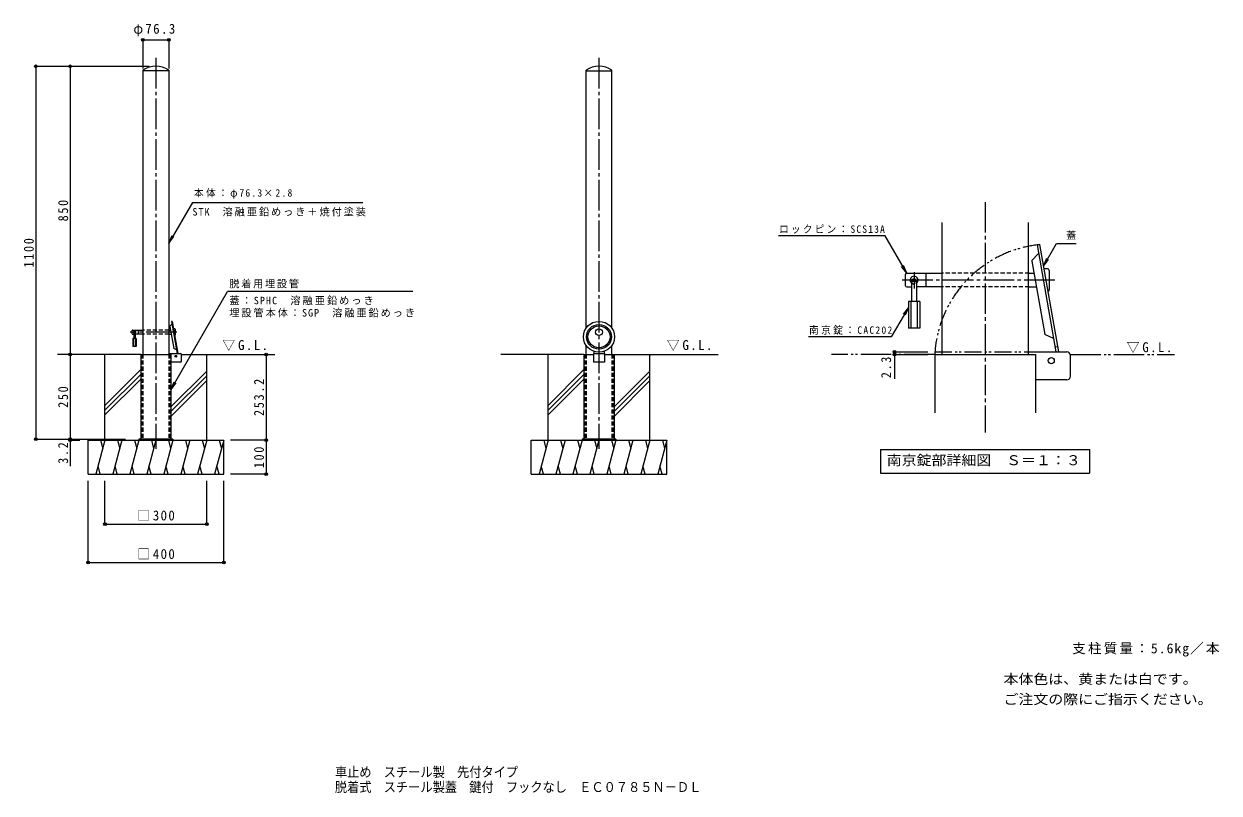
# Model space of a CAD drawing. Units: millimetres at full size, sheet at 1:10, with parts at other scales. Extents: x -1695 to 1828, y -1371 to 899.
import ezdxf
from ezdxf.enums import TextEntityAlignment as Align

# ---------------------------------------------------------------- set-up
doc = ezdxf.new("R2010")
doc.units = ezdxf.units.MM
doc.header["$LTSCALE"] = 10
doc.header["$PDMODE"] = 32
doc.header["$PDSIZE"] = 8
for name, pattern in [('CHAIN1', [8, 5, -1, 1, -1]), ('CHAIN2', [12, 9, -1, 1, -1]), ('DASHED1', [1.8, 1.2, -0.6]), ('DOUBLE_CHAIN1', [8.8, 5, -1, 0.6, -0.6, 0.6, -1]), ('DOUBLE_CHAIN2', [12.8, 9, -1, 0.6, -0.6, 0.6, -1])]:
    doc.linetypes.add(name, pattern=pattern)
for name, color, linetype, lineweight in [('3-0', 7, 'CHAIN2', 9), ('3-1', 4, 'Continuous', 9), ('3-2', 3, 'Continuous', 9), ('3-3', 4, 'Continuous', 9), ('3-4', 7, 'Continuous', 9), ('3-5', 7, 'Continuous', 9), ('3-6', 6, 'DOUBLE_CHAIN2', 5), ('C-0', 7, 'CHAIN2', 9), ('C-1', 2, 'Continuous', 9), ('C-2', 3, 'Continuous', 9), ('C-3', 4, 'Continuous', 9), ('C-4', 7, 'Continuous', 9), ('C-5', 7, 'Continuous', 9), ('C-6', 6, 'Continuous', 5)]:
    doc.layers.add(name, color=color, linetype=linetype, lineweight=lineweight)
doc.layers.add('F-5_F-5ﾚｲﾔ', color=2, linetype='Continuous')
doc.styles.add('ＭＳ ゴシック', font='')
doc.styles.get('ＭＳ ゴシック').set_extended_font_data('MS Gothic')

msp = doc.modelspace()

# ---------------------------------------------------------------- linework, layer by layer
at = {"layer": '3-0'}
msp.add_line((1138.35, 373.01), (1138.35, -306.67), dxfattribs=at)
at = {"layer": '3-1'}
for p, q in [((1299.17, 247.77), (1291.62, 246.44)), ((1299.17, 247.77), (1355, -68.86)), ((1296.14, 220.83), (1275.99, 200.69)), ((1291.62, 246.44), (1347.22, -68.86)), ((1340.36, -29.95), (1314.54, -17.91)), ((1352.42, -54.23), (1344.87, -55.56))]:
    msp.add_line(p, q, dxfattribs=at)
at = {"layer": '3-1', "linetype": 'DOUBLE_CHAIN1'}
for p, q in [((989.8, -68.86), (1310.64, -68.86)), ((989.8, -68.86), (989.8, -76.52)), ((989.8, -76.52), (1286.9, -76.52))]:
    msp.add_line(p, q, dxfattribs=at)
at = {"layer": '3-1', "color": 2}
for p, q in [((1265.52, -68.86), (1379.18, -68.86)), ((989.8, -76.52), (989.8, -249.1)), ((989.8, -76.52), (1286.9, -76.52)), ((1286.9, -76.52), (1286.9, -249.1)), ((1389.85, -140.95), (1389.85, -78.86)), ((1379.27, -151.52), (1286.9, -151.52))]:
    msp.add_line(p, q, dxfattribs=at)
at = {"layer": '3-1'}
msp.add_lwpolyline([(1275.99, 200.69), (1276.27, 199.12), (1314.54, -17.91)], dxfattribs=at)
msp.add_circle((1333.18, -94.86), 9, dxfattribs=at)
at = {"layer": '3-1', "linetype": 'DOUBLE_CHAIN1'}
msp.add_arc((1333.18, -94.86), 343.82, 95.66313, 176.94379, dxfattribs=at)
at = {"layer": '3-1', "color": 2}
for centre, start, end in [((1379.1, -79.52), 0.47024, 89.52976), ((1379.18, -140.86), 270.47024, 359.52976)]:
    msp.add_arc(centre, 10.67, start, end, dxfattribs=at)
at = {"layer": '3-2'}
for p, q in [((1011.18, 313.16), (1011.18, -76.52)), ((1265.52, 313.16), (1265.52, -76.52))]:
    msp.add_line(p, q, dxfattribs=at)
at = {"layer": '3-3', "color": 7, "linetype": 'CHAIN2'}
msp.add_line((1343.89, 142.77), (887.23, 142.77), dxfattribs=at)
at = {"layer": '3-3'}
for p, q in [((903.89, 126.11), (903.89, 159.44)), ((907.23, 162.77), (1011.18, 162.77)), ((963.89, 162.77), (963.89, 122.77)), ((1265.52, 162.77), (1282.68, 162.77)), ((1322.23, 176.11), (1311.81, 176.11)), ((1327.23, 171.11), (1327.23, 114.44)), ((907.23, 122.77), (921.39, 122.77)), ((1011.18, 122.77), (936.39, 122.77)), ((1265.52, 122.77), (1289.73, 122.77))]:
    msp.add_line(p, q, dxfattribs=at)
at = {"layer": '3-3', "color": 6, "linetype": 'CHAIN1', "lineweight": 5}
for p, q in [((928.89, 166.4), (928.89, 117.68)), ((938.49, 138.61), (919.01, 138.61))]:
    msp.add_line(p, q, dxfattribs=at)
at = {"layer": '3-3', "linetype": 'DASHED1'}
for p, q in [((1268.03, 162.77), (1011.18, 162.77)), ((1268.03, 122.77), (1011.18, 122.77))]:
    msp.add_line(p, q, dxfattribs=at)
at = {"layer": '3-3', "color": 6, "lineweight": 5}
for p, q in [((921.39, 138.61), (921.39, 79.44)), ((936.39, 138.61), (936.39, 79.44)), ((912.23, 79.44), (912.23, 1.11)), ((945.56, 79.44), (912.23, 79.44)), ((919.73, 79.44), (919.73, 1.11)), ((938.06, 79.44), (938.06, 1.11)), ((945.56, 79.44), (945.56, 1.11)), ((945.56, 1.11), (912.23, 1.11))]:
    msp.add_line(p, q, dxfattribs=at)
at = {"layer": '3-3'}
for centre, radius, start, end in [((907.23, 159.44), 3.33, 90, 180), ((928.89, 142.77), 11.67, 310.00481, 229.99519), ((1322.23, 171.11), 5, 0, 90), ((907.23, 126.11), 3.33, 180, 270), ((1322.23, 114.44), 5, 285.12176, 0)]:
    msp.add_arc(centre, radius, start, end, dxfattribs=at)
at = {"layer": '3-3', "color": 6, "lineweight": 5}
msp.add_arc((928.89, 138.61), 7.5, 0, 180, dxfattribs=at)
at = {"layer": '3-3', "color": 6, "linetype": 'DASHED1', "lineweight": 5}
msp.add_arc((928.89, 138.61), 7.5, 180, 0, dxfattribs=at)
at = {"layer": '3-4'}
for p, q in [((868.55, -68.86), (969.8, -68.86)), ((871.55, -68.86), (871.55, -148.59)), ((868.55, -76.53), (969.85, -76.53))]:
    msp.add_line(p, q, dxfattribs=at)
for p in [(871.55, -68.86), (871.55, -76.53)]:
    msp.add_point(p, dxfattribs=at)
at = {"layer": '3-5'}
for p, q in [((843.45, 273.23), (529.08, 273.23)), ((907.23, 162.77), (843.45, 273.23)), ((1310.38, 184.2), (1348.78, 250.72)), ((1348.78, 250.72), (1407.15, 250.72)), ((907.23, 162.77), (892.01, 182.61)), ((907.23, 162.77), (897.66, 185.87)), ((1310.38, 184.2), (1319.95, 207.3)), ((1310.38, 184.2), (1325.6, 204.04)), ((912.23, 62.39), (861.67, -25.08)), ((912.23, 62.39), (897.01, 42.56)), ((912.23, 62.39), (902.66, 39.29)), ((861.67, -25.08), (618.07, -25.08)), ((830.35, -357.02), (1446.35, -357.02)), ((830.35, -357.02), (830.35, -427.02)), ((1446.35, -357.02), (1446.35, -427.02)), ((830.35, -427.02), (1446.35, -427.02))]:
    msp.add_line(p, q, dxfattribs=at)
at = {"layer": '3-6'}
for p, q in [((989.8, -76.52), (685.11, -76.52)), ((1389.59, -76.52), (1696.87, -76.52))]:
    msp.add_line(p, q, dxfattribs=at)
at = {"layer": 'C-0'}
for p, q in [((-1306.34, 798.48), (-1306.34, -354.72)), ((0, 798.48), (0, -354.72)), ((-1244.68, -10.73), (-1381.68, -10.73))]:
    msp.add_line(p, q, dxfattribs=at)
at = {"layer": 'C-1', "color": 4}
for p, q in [((-1259.01, 12.68), (-1265.05, 6.64)), ((-1258.1, 20.77), (-1260.36, 20.37)), ((-1260.36, 20.37), (-1243.72, -74.02)), ((-1258.1, 20.77), (-1241.38, -74.02)), ((-1245.74, -62.55), (-1253.49, -58.94)), ((-1242.12, -69.84), (-1244.39, -70.24)), ((-15, -67.29), (-15, -74.02)), ((15, -67.29), (15, -74.02))]:
    msp.add_line(p, q, dxfattribs=at)
at = {"layer": 'C-1'}
for p, q in [((-1350.91, -76.52), (-1261.78, -76.52)), ((-1350.91, -76.52), (-1350.91, -326.52)), ((-1268.19, -74.02), (-1234.09, -74.02)), ((-1261.78, -76.52), (-1261.78, -326.52)), ((-1234.07, -99.02), (-1261.78, -99.02)), ((-1230.89, -95.85), (-1230.89, -77.22)), ((-44.56, -76.52), (-44.56, -326.52)), ((-44.56, -76.52), (-16.3, -76.52)), ((-16.3, -74.02), (-16.3, -99.02)), ((16.3, -99.02), (-16.3, -99.02)), ((16.3, -76.52), (44.56, -76.52)), ((44.56, -76.52), (44.56, -326.52)), ((-1318.34, -326.52), (-1318.34, -329.72)), ((-1294.34, -326.52), (-1294.34, -329.72)), ((-1256.34, -326.52), (-1256.34, -329.72)), ((-12, -326.52), (-12, -329.72)), ((12, -326.52), (12, -329.72)), ((50, -326.52), (50, -329.72))]:
    msp.add_line(p, q, dxfattribs=at)
at = {"layer": 'C-1', "linetype": 'DASHED1'}
for p, q in [((-1346.89, -76.52), (-1346.89, -326.52)), ((-1265.79, -76.52), (-1265.79, -326.52)), ((-40.55, -76.52), (-40.55, -326.52)), ((40.55, -76.52), (40.55, -326.52))]:
    msp.add_line(p, q, dxfattribs=at)
at = {"layer": 'C-1', "color": 4}
msp.add_lwpolyline([(-1265.05, 6.64), (-1264.97, 6.17), (-1253.49, -58.94)], dxfattribs=at)
at = {"layer": 'C-1'}
for points in [[(-16.3, -74.02), (16.3, -74.02), (16.3, -99.02)], [(-1256.34, -326.52), (-1356.34, -326.52), (-1356.34, -329.72)], [(50, -326.52), (-50, -326.52), (-50, -329.72)]]:
    msp.add_lwpolyline(points, dxfattribs=at)
at = {"layer": 'C-1', "color": 4}
for centre, radius in [((0, -10.73), 10), ((-1247.89, -82.02), 2.7)]:
    msp.add_circle(centre, radius, dxfattribs=at)
at = {"layer": 'C-1'}
for centre, start, end in [((-1234.09, -77.22), 0, 90), ((-1234.09, -95.82), 270.47024, 359.52976)]:
    msp.add_arc(centre, 3.2, start, end, dxfattribs=at)
at = {"layer": 'C-1', "color": 4}
for major_axis in [(46, 0), (37, 0), (32.82, 0)]:
    msp.add_ellipse((0, -24.5), major_axis=major_axis, ratio=0.984, dxfattribs=at)
at = {"layer": 'C-2'}
for p, q in [((-1344.49, 761.82), (-1344.49, -76.52)), ((-1268.19, 760.48), (-1344.49, 760.48)), ((-1268.19, 761.82), (-1268.19, -76.52)), ((-38.15, 0.79), (-38.15, 761.82)), ((-38.15, 760.48), (38.15, 760.48)), ((38.15, 0.79), (38.15, 761.82)), ((-38.15, -76.52), (-38.15, -49.79)), ((38.15, -76.52), (38.15, -49.79))]:
    msp.add_line(p, q, dxfattribs=at)
at = {"layer": 'C-2', "linetype": 'DASHED1'}
for p, q in [((-1344.49, -76.52), (-1344.49, -326.52)), ((-1268.19, -76.52), (-1268.19, -326.52)), ((-38.15, -76.52), (-38.15, -326.52)), ((38.15, -76.52), (38.15, -326.52))]:
    msp.add_line(p, q, dxfattribs=at)
at = {"layer": 'C-2'}
for centre in [(-1306.34, 705.23), (0, 705.23)]:
    msp.add_arc(centre, 68.24, 56.01092, 123.98908, dxfattribs=at)
at = {"layer": 'C-3'}
for p, q in [((-1376.68, -15.73), (-1376.68, -5.73)), ((-1375.68, -4.73), (-1344.49, -4.73)), ((-1375.68, -16.73), (-1371.43, -16.73)), ((-1344.49, -16.73), (-1366.93, -16.73)), ((-1358.68, -4.73), (-1358.68, -16.73)), ((-1268.19, -4.73), (-1263.04, -4.73)), ((-1268.19, -16.73), (-1260.93, -16.73)), ((-1251.18, -0.73), (-1254.31, -0.73)), ((-1249.68, -2.23), (-1249.68, -19.23))]:
    msp.add_line(p, q, dxfattribs=at)
at = {"layer": 'C-3', "color": 6, "lineweight": 5}
for p, q in [((-1374.18, -29.73), (-1374.18, -53.23)), ((-1364.18, -29.73), (-1374.18, -29.73)), ((-1371.93, -29.73), (-1371.93, -53.23)), ((-1371.43, -11.98), (-1371.43, -29.73)), ((-1366.93, -11.98), (-1366.93, -29.73)), ((-1366.43, -29.73), (-1366.43, -53.23)), ((-1364.18, -29.73), (-1364.18, -53.23)), ((-1364.18, -53.23), (-1374.18, -53.23))]:
    msp.add_line(p, q, dxfattribs=at)
at = {"layer": 'C-3', "color": 6, "linetype": 'CHAIN1', "lineweight": 5}
for p, q in [((-1366.3, -11.98), (-1372.15, -11.98)), ((-1369.18, -3.65), (-1369.18, -18.26))]:
    msp.add_line(p, q, dxfattribs=at)
at = {"layer": 'C-3', "linetype": 'DASHED1'}
for p, q in [((-1267.44, -4.73), (-1344.49, -4.73)), ((-1267.44, -16.73), (-1344.49, -16.73))]:
    msp.add_line(p, q, dxfattribs=at)
at = {"layer": 'C-3'}
for centre, radius, start, end in [((-1375.68, -5.73), 1, 90, 180), ((-1375.68, -15.73), 1, 180, 270), ((-1369.18, -10.73), 3.5, 310.00481, 229.99519), ((-1251.18, -2.23), 1.5, 0, 90), ((-1251.18, -19.23), 1.5, 285.12176, 0)]:
    msp.add_arc(centre, radius, start, end, dxfattribs=at)
at = {"layer": 'C-3', "color": 6, "lineweight": 5}
msp.add_arc((-1369.18, -11.98), 2.25, 0, 180, dxfattribs=at)
at = {"layer": 'C-3', "color": 6, "linetype": 'DASHED1', "lineweight": 5}
msp.add_arc((-1369.18, -11.98), 2.25, 180, 0, dxfattribs=at)
at = {"layer": 'C-4'}
for p, q in [((-1344.49, 854.74), (-1344.49, 767.22)), ((-1344.49, 851.74), (-1268.19, 851.74)), ((-1268.19, 854.74), (-1268.19, 767.22)), ((-1662.96, 773.48), (-1326.34, 773.48)), ((-1659.96, 773.48), (-1659.96, -326.52)), ((-1558.77, 773.48), (-1558.77, -76.52)), ((-1558.77, -76.52), (-1558.77, -406.62)), ((-981.42, -76.52), (-981.42, -329.72)), ((-1662.96, -326.52), (-1396.34, -326.52)), ((-1561.77, -329.72), (-1530.88, -329.72)), ((-978.42, -329.72), (-1086.34, -329.72)), ((-981.42, -329.72), (-981.42, -429.72)), ((-1506.34, -693.62), (-1506.34, -449.72)), ((-1456.34, -580.03), (-1456.34, -449.72)), ((-1156.34, -580.03), (-1156.34, -449.72)), ((-1106.34, -693.62), (-1106.34, -449.72)), ((-978.42, -429.72), (-1086.34, -429.72)), ((-1456.34, -577.03), (-1156.34, -577.03)), ((-1506.34, -690.62), (-1106.34, -690.62))]:
    msp.add_line(p, q, dxfattribs=at)
for p in [(-1344.49, 851.74), (-1268.19, 851.74), (-1659.96, 773.48), (-1558.77, 773.48), (-1558.77, -76.52), (-981.42, -76.52), (-1659.96, -326.52), (-1558.77, -326.52), (-1558.77, -329.72), (-981.42, -329.72), (-981.42, -429.72), (-1456.34, -577.03), (-1156.34, -577.03), (-1506.34, -690.62), (-1106.34, -690.62)]:
    msp.add_point(p, dxfattribs=at)
at = {"layer": 'C-5'}
for p, q in [((-1198.67, 371.88), (-696.17, 371.88)), ((-1268.13, 251.57), (-1252.91, 271.4)), ((-1261.78, -180.67), (-1095.48, 108.95)), ((-548.7, 108.95), (-1095.48, 108.95)), ((-1261.78, -180.67), (-1252.27, -157.55)), ((-1261.78, -180.67), (-1246.61, -160.8))]:
    msp.add_line(p, q, dxfattribs=at)
msp.add_lwpolyline([(-1198.67, 371.88), (-1268.13, 251.57), (-1258.56, 274.67)], dxfattribs=at)
at = {"layer": 'C-6'}
for p, q in [((-1350.91, -76.52), (-1596.17, -76.52)), ((-1456.34, -329.72), (-1456.34, -76.52)), ((-1230.97, -76.52), (-955.32, -76.52)), ((-1156.34, -329.72), (-1156.34, -76.52)), ((-44.56, -76.52), (-289.83, -76.52)), ((-150, -329.72), (-150, -76.52)), ((44.56, -76.52), (351.02, -76.52)), ((150, -329.72), (150, -76.52)), ((-1350.91, -121.28), (-1456.34, -226.72)), ((-1350.91, -135.42), (-1456.34, -240.86)), ((-1156.34, -125.6), (-1261.78, -231.03)), ((-1156.34, -139.74), (-1261.78, -245.17)), ((-44.56, -121.28), (-150, -226.72)), ((-44.56, -135.42), (-150, -240.86)), ((150, -125.6), (44.56, -231.03)), ((150, -139.74), (44.56, -245.17)), ((-1350.91, -149.56), (-1456.34, -255)), ((-1156.34, -153.88), (-1261.78, -259.32)), ((-44.56, -149.56), (-150, -255)), ((150, -153.88), (44.56, -259.32)), ((-1506.34, -329.72), (-1106.34, -329.72)), ((-1506.34, -429.72), (-1506.34, -329.72)), ((-1456.34, -329.72), (-1483.14, -429.72)), ((-1469.39, -329.72), (-1462.87, -354.07)), ((-1406.34, -329.72), (-1433.14, -429.72)), ((-1419.39, -329.72), (-1412.87, -354.07)), ((-1356.34, -329.72), (-1383.14, -429.72)), ((-1369.39, -329.72), (-1362.87, -354.07)), ((-1306.34, -329.72), (-1333.14, -429.72)), ((-1319.39, -329.72), (-1312.87, -354.07)), ((-1256.34, -329.72), (-1283.14, -429.72)), ((-1269.39, -329.72), (-1262.87, -354.07)), ((-1206.34, -329.72), (-1233.14, -429.72)), ((-1219.39, -329.72), (-1212.87, -354.07)), ((-1156.34, -329.72), (-1183.14, -429.72)), ((-1169.39, -329.72), (-1162.87, -354.07)), ((-1106.34, -329.72), (-1133.14, -429.72)), ((-1119.39, -329.72), (-1112.87, -354.07)), ((-1106.34, -429.72), (-1106.34, -329.72)), ((-200, -329.72), (200, -329.72)), ((-200, -429.72), (-200, -329.72)), ((-150, -329.72), (-176.79, -429.72)), ((-163.05, -329.72), (-156.52, -354.07)), ((-100, -329.72), (-126.79, -429.72)), ((-113.05, -329.72), (-106.52, -354.07)), ((-50, -329.72), (-76.79, -429.72)), ((-63.05, -329.72), (-56.52, -354.07)), ((0, -329.72), (-26.79, -429.72)), ((-13.05, -329.72), (-6.52, -354.07)), ((50, -329.72), (23.21, -429.72)), ((36.95, -329.72), (43.48, -354.07)), ((100, -329.72), (73.21, -429.72)), ((86.95, -329.72), (93.48, -354.07)), ((150, -329.72), (123.21, -429.72)), ((136.95, -329.72), (143.48, -354.07)), ((200, -329.72), (173.21, -429.72)), ((186.95, -329.72), (193.48, -354.07)), ((200, -429.72), (200, -329.72)), ((-1470.09, -429.72), (-1476.61, -405.37)), ((-1420.09, -429.72), (-1426.61, -405.37)), ((-1370.09, -429.72), (-1376.61, -405.37)), ((-1320.09, -429.72), (-1326.61, -405.37)), ((-1270.09, -429.72), (-1276.61, -405.37)), ((-1220.09, -429.72), (-1226.61, -405.37)), ((-1170.09, -429.72), (-1176.61, -405.37)), ((-1120.09, -429.72), (-1126.61, -405.37)), ((-163.75, -429.72), (-170.27, -405.37)), ((-113.75, -429.72), (-120.27, -405.37)), ((-63.75, -429.72), (-70.27, -405.37)), ((-13.75, -429.72), (-20.27, -405.37)), ((36.25, -429.72), (29.73, -405.37)), ((86.25, -429.72), (79.73, -405.37)), ((136.25, -429.72), (129.73, -405.37)), ((186.25, -429.72), (179.73, -405.37)), ((-1506.34, -429.72), (-1106.34, -429.72)), ((-200, -429.72), (200, -429.72))]:
    msp.add_line(p, q, dxfattribs=at)

# ---------------------------------------------------------------- texts
at = {"layer": '3-4', "color": 2, "insert": (861.55, -146.63), "char_height": 29.33, "attachment_point": 7, "rotation": 90, "style": 'ＭＳ ゴシック'}
msp.add_mtext('\\T1.27;\\W0.9;2.3', dxfattribs=at)
at = {"layer": '3-5', "style": 'ＭＳ ゴシック'}
msp.add_text('蓋', height=21.99, dxfattribs=at).set_placement((1377.15, 257.38), align=Align.BOTTOM_LEFT)
at = {"layer": '3-5', "color": 2, "style": 'ＭＳ ゴシック', "width": 1.1}
msp.add_text('南京錠部詳細図\u3000Ｓ＝１：３', height=29.33, dxfattribs=at).set_placement((848.35, -412.02), align=Align.BOTTOM_LEFT)
at = {"layer": '3-5', "char_height": 21.99, "attachment_point": 7, "style": 'ＭＳ ゴシック'}
for s, insert in [('\\T1.23;\\W0.95;ロックピン：SCS13A', (530.95, 279.9)), ('\\T1.25;\\W0.95;南京錠：CAC202', (619.17, -18.41))]:
    msp.add_mtext(s, dxfattribs=dict(at, insert=insert))
at = {"layer": '3-5', "color": 2, "insert": (1555.5, -72.44), "char_height": 29.33, "attachment_point": 7, "style": 'ＭＳ ゴシック'}
msp.add_mtext('\\T1.22;\\W0.95;▽G.L.', dxfattribs=at)
at = {"layer": 'C-4', "color": 2, "char_height": 29.33, "attachment_point": 7, "style": 'ＭＳ ゴシック'}
for s, insert in [('\\T1.22;\\W0.95;φ76.3', (-1372.59, 861.74)), ('\\T1.21;\\W0.95;□300', (-1361.34, -567.03)), ('\\T1.21;\\W0.95;□400', (-1361.34, -680.62))]:
    msp.add_mtext(s, dxfattribs=dict(at, insert=insert))
at = {"layer": 'C-4', "color": 2, "char_height": 29.33, "attachment_point": 7, "rotation": 90, "style": 'ＭＳ ゴシック'}
for s, insert in [('\\T1.27;\\W0.9;850', (-1564.77, 315.98)), ('\\T1.28;\\W0.9;1100', (-1665.96, 179.73)), ('\\T1.27;\\W0.9;250', (-1564.77, -234.02)), ('\\T1.28;\\W0.9;253.2', (-987.42, -258.12)), ('\\T1.27;\\W0.9;3.2', (-1564.77, -399.18)), ('\\T1.27;\\W0.9;100', (-987.42, -412.22))]:
    msp.add_mtext(s, dxfattribs=dict(at, insert=insert))
at = {"layer": 'C-5', "color": 2, "style": 'ＭＳ ゴシック', "width": 1.1}
for s, p in [('本体色は、黄または白です。', (1192.64, -1057.84)), ('ご注文の際にご指示ください。', (1192.64, -1117.31))]:
    msp.add_text(s, height=29.33, dxfattribs=at).set_placement(p, align=Align.BOTTOM_LEFT)
at = {"layer": 'C-5', "char_height": 21.99, "attachment_point": 7, "style": 'ＭＳ ゴシック'}
for s, insert in [('\\T1.25;\\W0.95;本体：φ76.3×2.8', (-1194.19, 383.1)), ('\\T1.19;STK\u3000溶融亜鉛めっき＋焼付塗装', (-1198.67, 330.58)), ('\\T1.17;脱着用埋設管', (-1089.77, 118.35)), ('\\T1.2;蓋：SPHC\u3000溶融亜鉛めっき', (-1089.77, 69.05)), ('\\T1.19;埋設管本体：SGP\u3000溶融亜鉛めっき', (-1089.77, 32.73))]:
    msp.add_mtext(s, dxfattribs=dict(at, insert=insert))
at = {"layer": 'C-5', "color": 2, "char_height": 29.33, "attachment_point": 7, "style": 'ＭＳ ゴシック'}
for s, insert in [('\\T1.22;\\W0.95;▽G.L.', (-1110.47, -66.15)), ('\\T1.22;\\W0.95;▽G.L.', (199.63, -66.15)), ('\\T1.16;支柱質量：5.6kg／本', (1395.14, -967.84))]:
    msp.add_mtext(s, dxfattribs=dict(at, insert=insert))
at = {"layer": 'F-5_F-5ﾚｲﾔ', "style": 'ＭＳ ゴシック', "width": 0.9}
for s, p in [('車止め\u3000スチール製\u3000先付タイプ', (-778.5, -1332)), ('脱着式\u3000スチール製蓋\u3000鍵付\u3000フックなし\u3000ＥＣ０７８５Ｎ－ＤＬ', (-778.5, -1376.28))]:
    msp.add_text(s, height=29.33, dxfattribs=at).set_placement(p, align=Align.BOTTOM_LEFT)

doc.saveas('drawing.dxf')
